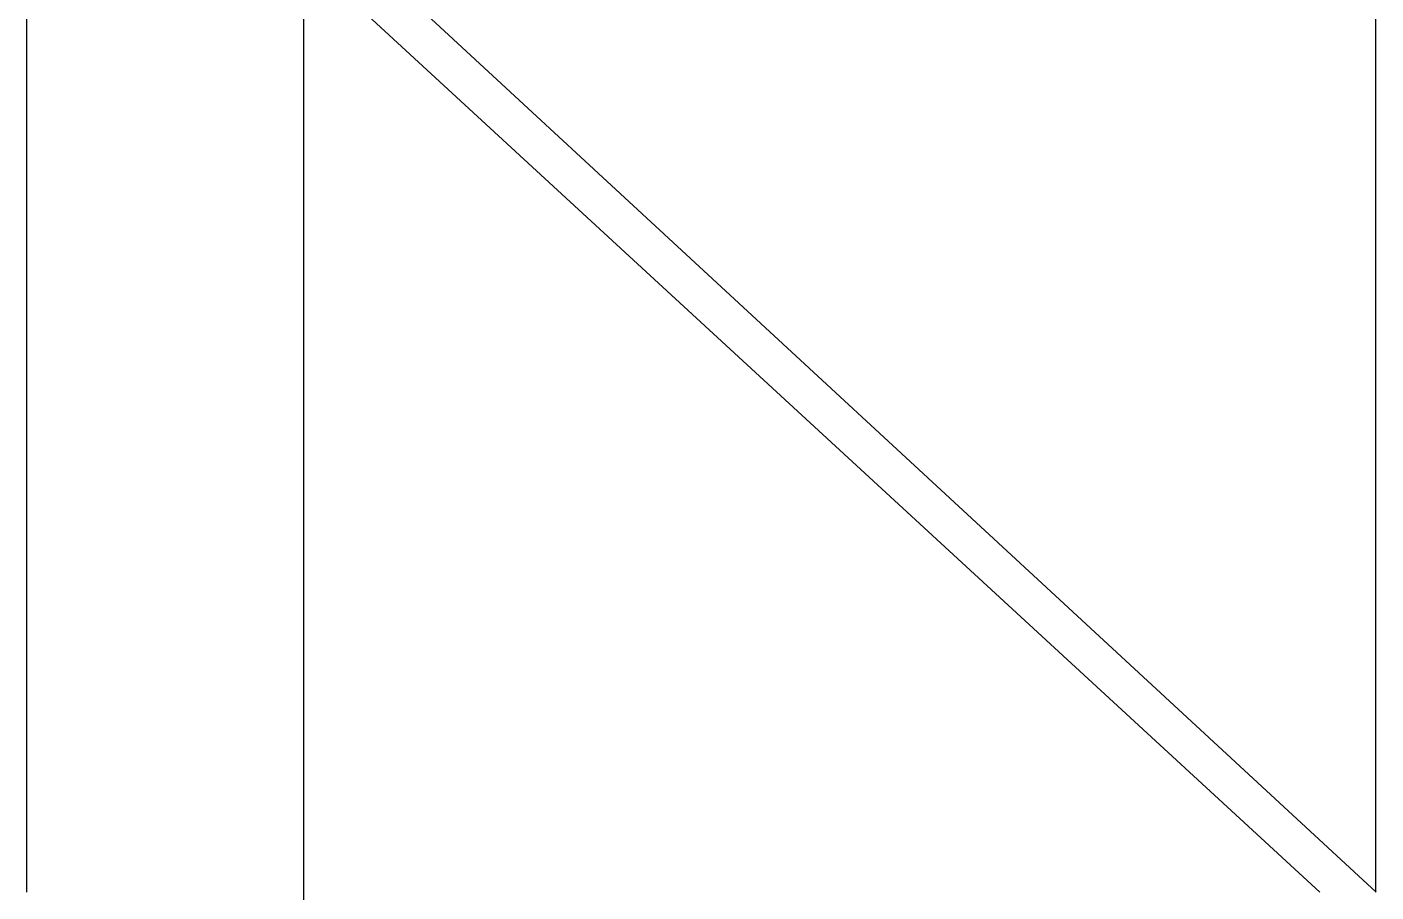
# Model space of a CAD drawing. Header units: millimetres. Extents: x 1263 to 2085, y 1308 to 1444.
# Drawn here: x 1832.372 to 1833.32, y 1395.133 to 1395.742 of the extents above; entities that cross this region are included whole.
import ezdxf

# ---------------------------------------------------------------- set-up
doc = ezdxf.new("R2010")
doc.units = ezdxf.units.MM
doc.linetypes.add('DASHDOT', pattern=[25.4, 12.7, -6.35, 0, -6.35])
for name, color, linetype in [('1- 09', 2, 'Continuous'), ('1- 1', 1, 'Continuous'), ('ejes', 140, 'DASHDOT')]:
    doc.layers.add(name, color=color, linetype=linetype)

msp = doc.modelspace()

# ---------------------------------------------------------------- linework, layer by layer
at = {"layer": '1- 09', "lineweight": 25, "transparency": 33554687}
for points in [[(1833.32022, 1395.13331), (1833.32022, 1396.08118)], [(1832.37235, 1396.01009), (1833.32025, 1395.13331)], [(1832.37235, 1395.9706), (1833.28075, 1395.13331)]]:
    msp.add_lwpolyline(points, dxfattribs=at)
at = {"layer": '1- 1', "lineweight": 25, "transparency": 33554687}
msp.add_lwpolyline([(1832.37235, 1395.13331), (1832.37235, 1396.01009)], dxfattribs=at)
at = {"layer": 'ejes', "transparency": 33554687}
msp.add_line((1832.56662, 1407.50137), (1832.56662, 1387.62051), dxfattribs=at)

doc.saveas('drawing.dxf')
